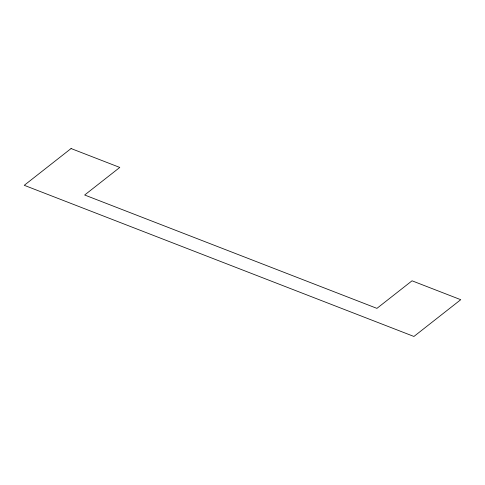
<?xml version="1.0" encoding="UTF-8"?>
<svg xmlns="http://www.w3.org/2000/svg" width="485" height="485" viewBox="0 0 485 485"><rect width="100%" height="100%" fill="white"/><g stroke="black" fill="none" stroke-linecap="round" stroke-linejoin="round"><path stroke-width="0.73" d="M71.071 148.543L24.25 185.306L413.929 336.457L460.75 299.694L412.038 280.803L376.924 308.369L84.663 195.006L119.783 167.44L71.071 148.543"/></g></svg>
